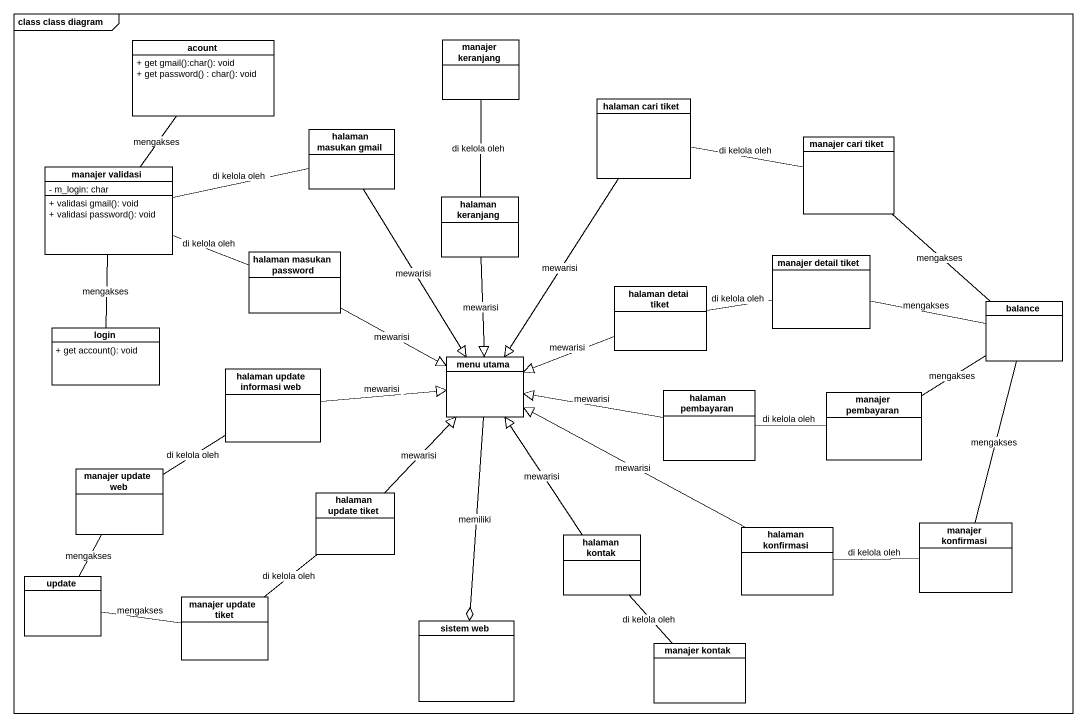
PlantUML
@startuml
mainframe class class diagram
hide circle
hide empty members
skinparam classAttributeIconSize 0
class "manajer keranjang" as manajer_keranjang
class acount {
  + get gmail():char(): void
  + get password() : char(): void
}
class "halaman cari tiket" as halaman_cari_tiket
class "halaman masukan gmail" as halaman_masukan_gmail
class "manajer cari tiket" as manajer_cari_tiket
class "manajer validasi" as manajer_validasi {
  - m_login: char
  + validasi gmail(): void
  + validasi password(): void
}
class "halaman keranjang" as halaman_keranjang
class "halaman masukan password" as halaman_masukan_password
class "manajer detail tiket" as manajer_detail_tiket
class "halaman detai tiket" as halaman_detai_tiket
class balance
class login {
  + get account(): void
}
class "halaman update informasi web" as halaman_update_informasi_web
class "menu utama" as menu_utama
class "halaman pembayaran" as halaman_pembayaran
class "manajer pembayaran" as manajer_pembayaran
class "manajer update web" as manajer_update_web
class "halaman update tiket" as halaman_update_tiket
class "halaman kontak" as halaman_kontak
class "halaman konfirmasi" as halaman_konfirmasi
class "manajer konfirmasi" as manajer_konfirmasi
class update
class "manajer update tiket" as manajer_update_tiket
class "sistem web" as sistem_web
class "manajer kontak" as manajer_kontak
manajer_keranjang -- halaman_keranjang : di kelola oleh
acount -- manajer_validasi : mengakses
halaman_cari_tiket --|> menu_utama : mewarisi
halaman_masukan_gmail --|> menu_utama : mewarisi
manajer_cari_tiket -left- halaman_cari_tiket : di kelola oleh
manajer_validasi -right- halaman_masukan_gmail : di kelola oleh
manajer_validasi -right- halaman_masukan_password : di kelola oleh
halaman_keranjang --|> menu_utama : mewarisi
halaman_masukan_password -right-|> menu_utama : mewarisi
manajer_detail_tiket -left- halaman_detai_tiket : di kelola oleh
halaman_detai_tiket -left-|> menu_utama : mewarisi
balance -up- manajer_cari_tiket : mengakses
balance -left- manajer_detail_tiket : mengakses
balance -- manajer_pembayaran : mengakses
balance -- manajer_konfirmasi : mengakses
login -up- manajer_validasi : mengakses
halaman_update_informasi_web -right-|> menu_utama : mewarisi
menu_utama --o sistem_web : memiliki
halaman_pembayaran -left-|> menu_utama : mewarisi
manajer_pembayaran -left- halaman_pembayaran : di kelola oleh
manajer_update_web -up- halaman_update_informasi_web : di kelola oleh
halaman_update_tiket -up-|> menu_utama : mewarisi
halaman_kontak -up-|> menu_utama : mewarisi
halaman_konfirmasi -left-|> menu_utama : mewarisi
manajer_konfirmasi -left- halaman_konfirmasi : di kelola oleh
update -up- manajer_update_web : mengakses
update -right- manajer_update_tiket : mengakses
manajer_update_tiket -up- halaman_update_tiket : di kelola oleh
manajer_kontak -up- halaman_kontak : di kelola oleh
@enduml
